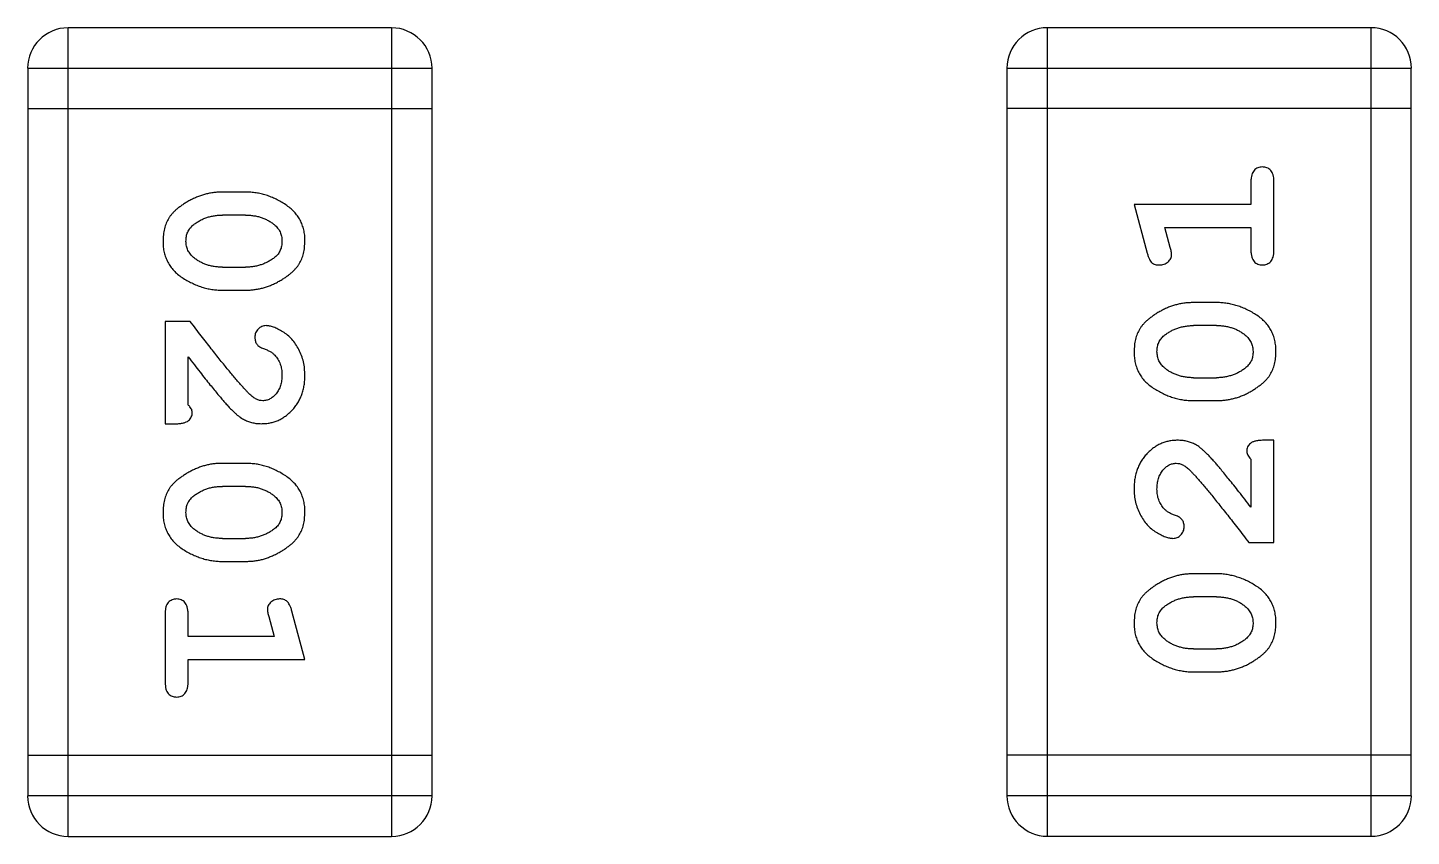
# Model space of a CAD drawing. Header units: millimetres. Extents: x 563 to 681, y 173 to 284.
# Drawn here: x 648.565 to 649.608, y 178.621 to 179.23 of the extents above; entities that cross this region are included whole.
import ezdxf

# ---------------------------------------------------------------- set-up
doc = ezdxf.new("R2010")
doc.units = ezdxf.units.MM
doc.header["$LTSCALE"] = 30.734
doc.layers.get('0').update_dxf_attribs({"linetype": 'CONTINUOUS'})

msp = doc.modelspace()

# ---------------------------------------------------------------- linework, layer by layer
at = {"linetype": 'Continuous'}
for p, q in [((649.5773, 179.2302), (649.3334, 179.2302)), ((649.3334, 178.6206), (649.3334, 179.2302)), ((649.5773, 179.2302), (649.5773, 178.6206)), ((648.8389, 179.2301), (648.595, 179.2301)), ((648.595, 178.6205), (648.595, 179.2301)), ((648.8389, 179.2301), (648.8389, 178.6205)), ((648.5646, 179.1996), (648.8694, 179.1996)), ((648.5646, 179.1996), (648.5646, 178.651)), ((648.8694, 178.651), (648.8694, 179.1996)), ((649.3029, 179.1997), (649.6077, 179.1997)), ((649.3029, 179.1997), (649.3029, 178.6511)), ((649.6077, 178.6511), (649.6077, 179.1997)), ((648.5646, 179.1692), (648.8694, 179.1692)), ((649.6077, 179.1693), (649.3029, 179.1693)), ((648.729, 179.1062), (648.7112, 179.1062)), ((649.4868, 179.1142), (649.4868, 179.0969)), ((649.5041, 179.0623), (649.5041, 179.1142)), ((649.4868, 179.0969), (649.3987, 179.0969)), ((649.3987, 179.0969), (649.4086, 179.0603)), ((648.7287, 179.0889), (648.7115, 179.0889)), ((649.4218, 179.0796), (649.4868, 179.0796)), ((649.426, 179.0646), (649.4218, 179.0796)), ((649.4868, 179.0796), (649.4868, 179.0623)), ((648.7115, 179.0496), (648.7287, 179.0496)), ((648.7112, 179.0323), (648.729, 179.0323)), ((649.4611, 179.023), (649.4433, 179.023)), ((648.6871, 179.0087), (648.6682, 179.0087)), ((648.6682, 179.0087), (648.6682, 178.9316)), ((649.4608, 179.0057), (649.4436, 179.0057)), ((648.6855, 178.9458), (648.6855, 178.982)), ((649.4436, 178.9663), (649.4608, 178.9663)), ((649.4433, 178.949), (649.4611, 178.949)), ((648.6682, 178.9316), (648.6761, 178.9316)), ((649.5041, 178.9191), (649.4963, 178.9191)), ((649.5041, 178.842), (649.5041, 178.9191)), ((648.729, 178.9017), (648.7112, 178.9017)), ((649.4868, 178.905), (649.4868, 178.8688)), ((648.7287, 178.8844), (648.7115, 178.8844)), ((648.7115, 178.8451), (648.7287, 178.8451)), ((649.4852, 178.842), (649.5041, 178.842)), ((648.7112, 178.8278), (648.729, 178.8278)), ((649.4611, 178.8184), (649.4433, 178.8184)), ((649.4608, 178.8011), (649.4436, 178.8011)), ((648.6682, 178.7885), (648.6682, 178.7365)), ((648.6855, 178.7712), (648.6855, 178.7885)), ((648.7463, 178.7862), (648.7505, 178.7712)), ((648.7736, 178.7539), (648.7637, 178.7904)), ((648.7505, 178.7712), (648.6855, 178.7712)), ((649.4436, 178.7618), (649.4608, 178.7618)), ((648.6855, 178.7539), (648.7736, 178.7539)), ((648.6855, 178.7365), (648.6855, 178.7539)), ((649.4433, 178.7445), (649.4611, 178.7445)), ((648.8694, 178.6815), (648.5646, 178.6815)), ((649.6077, 178.6816), (649.3029, 178.6816)), ((648.8694, 178.651), (648.5646, 178.651)), ((649.6077, 178.6511), (649.3029, 178.6511)), ((648.595, 178.6205), (648.8389, 178.6205)), ((649.3334, 178.6206), (649.5773, 178.6206))]:
    msp.add_line(p, q, dxfattribs=at)
for centre, start, end in [((649.3334, 179.1997), 90, 180), ((649.5773, 179.1997), 0, 90), ((648.595, 179.1996), 90, 180), ((648.8389, 179.1996), 0, 90), ((648.595, 178.651), 180, 270), ((648.8389, 178.651), 270, 0), ((649.3334, 178.6511), 180, 270), ((649.5773, 178.6511), 270, 0)]:
    msp.add_arc(centre, 0.0305, start, end, dxfattribs=at)
for points, knots in [([(649.4955, 179.1252), (649.4949, 179.1252), (649.4937, 179.1251), (649.492, 179.1246), (649.4905, 179.1238), (649.4892, 179.1226), (649.4881, 179.1211), (649.4873, 179.1191), (649.4869, 179.1168), (649.4868, 179.1151), (649.4868, 179.1142)], [0, 0, 0, 0, 0.11517, 0.223509, 0.328254, 0.438012, 0.553651, 0.682263, 0.830856, 1, 1, 1, 1]), ([(649.5041, 179.1142), (649.5041, 179.1151), (649.5041, 179.1168), (649.5036, 179.1191), (649.5029, 179.1211), (649.5018, 179.1226), (649.5005, 179.1238), (649.4989, 179.1246), (649.4973, 179.1251), (649.4961, 179.1252), (649.4955, 179.1252)], [0, 0, 0, 0, 0.169012, 0.317488, 0.445429, 0.560977, 0.67065, 0.776666, 0.88492, 1, 1, 1, 1]), ([(648.7112, 179.1062), (648.7102, 179.1062), (648.708, 179.1062), (648.7049, 179.1059), (648.7017, 179.1054), (648.6986, 179.1047), (648.6956, 179.1038), (648.6926, 179.1027), (648.6896, 179.1014), (648.6868, 179.1), (648.684, 179.0984), (648.6815, 179.0968), (648.6792, 179.0951), (648.6771, 179.0935), (648.6752, 179.0918), (648.6735, 179.0901), (648.6721, 179.0883), (648.6705, 179.086), (648.6689, 179.0828), (648.6676, 179.0786), (648.6668, 179.074), (648.6667, 179.0708), (648.6666, 179.0692)], [0, 0, 0, 0, 0.049886, 0.09882, 0.148132, 0.19689, 0.246038, 0.295176, 0.345305, 0.395692, 0.445312, 0.491875, 0.535813, 0.577009, 0.616081, 0.652689, 0.687585, 0.720206, 0.785062, 0.85223, 0.923759, 1, 1, 1, 1]), ([(648.7736, 179.0694), (648.7736, 179.0709), (648.7735, 179.0737), (648.7728, 179.0778), (648.7716, 179.0816), (648.7701, 179.0852), (648.768, 179.0885), (648.7655, 179.0915), (648.7625, 179.0943), (648.7591, 179.0968), (648.7555, 179.099), (648.7519, 179.1009), (648.7482, 179.1026), (648.7444, 179.1039), (648.7406, 179.105), (648.7368, 179.1057), (648.7329, 179.1062), (648.7303, 179.1062), (648.729, 179.1062)], [0, 0, 0, 0, 0.06692, 0.130834, 0.19258, 0.252759, 0.312631, 0.373411, 0.436359, 0.501894, 0.568244, 0.632472, 0.69556, 0.757163, 0.818592, 0.878885, 0.939235, 1, 1, 1, 1]), ([(648.6892, 179.0813), (648.69, 179.0819), (648.6916, 179.0831), (648.6941, 179.0847), (648.6968, 179.086), (648.6995, 179.0871), (648.7024, 179.0879), (648.7053, 179.0885), (648.7084, 179.0889), (648.7105, 179.0889), (648.7115, 179.0889)], [0, 0, 0, 0, 0.124927, 0.248361, 0.370889, 0.492583, 0.61616, 0.741472, 0.869044, 1, 1, 1, 1]), ([(648.7287, 179.0889), (648.7298, 179.0889), (648.7318, 179.0889), (648.7349, 179.0885), (648.7378, 179.088), (648.7406, 179.0872), (648.7433, 179.0862), (648.7458, 179.0849), (648.7483, 179.0834), (648.7497, 179.0823), (648.7505, 179.0817)], [0, 0, 0, 0, 0.135446, 0.266257, 0.393419, 0.517936, 0.639137, 0.758785, 0.879345, 1, 1, 1, 1]), ([(648.6839, 179.0691), (648.6839, 179.0698), (648.684, 179.071), (648.6842, 179.0728), (648.6846, 179.0745), (648.6852, 179.0761), (648.686, 179.0776), (648.6869, 179.079), (648.688, 179.0802), (648.6888, 179.0809), (648.6892, 179.0813)], [0, 0, 0, 0, 0.139844, 0.271849, 0.399162, 0.521619, 0.6402, 0.758957, 0.87828, 1, 1, 1, 1]), ([(648.7505, 179.0817), (648.7509, 179.0813), (648.7519, 179.0805), (648.753, 179.0791), (648.7541, 179.0777), (648.7549, 179.0762), (648.7555, 179.0746), (648.756, 179.0729), (648.7562, 179.0711), (648.7563, 179.0699), (648.7563, 179.0693)], [0, 0, 0, 0, 0.13042, 0.256046, 0.378133, 0.498725, 0.620452, 0.742761, 0.869406, 1, 1, 1, 1]), ([(648.6666, 179.0692), (648.6667, 179.0678), (648.6667, 179.0649), (648.6674, 179.0608), (648.6686, 179.057), (648.6702, 179.0534), (648.6722, 179.0501), (648.6747, 179.0471), (648.6776, 179.0443), (648.681, 179.0418), (648.6846, 179.0396), (648.6883, 179.0377), (648.692, 179.036), (648.6958, 179.0346), (648.6996, 179.0336), (648.7034, 179.0328), (648.7073, 179.0324), (648.7099, 179.0323), (648.7112, 179.0323)], [0, 0, 0, 0, 0.067217, 0.131051, 0.19272, 0.252824, 0.312745, 0.373449, 0.436041, 0.501494, 0.567761, 0.632087, 0.695096, 0.757109, 0.817993, 0.878657, 0.939311, 1, 1, 1, 1]), ([(648.6897, 179.0569), (648.6893, 179.0573), (648.6884, 179.058), (648.6872, 179.0594), (648.6862, 179.0608), (648.6853, 179.0623), (648.6847, 179.0639), (648.6843, 179.0656), (648.684, 179.0673), (648.6839, 179.0685), (648.6839, 179.0691)], [0, 0, 0, 0, 0.129853, 0.25607, 0.380154, 0.49978, 0.62208, 0.743277, 0.868791, 1, 1, 1, 1]), ([(648.729, 179.0323), (648.7301, 179.0323), (648.7322, 179.0324), (648.7354, 179.0327), (648.7385, 179.0332), (648.7416, 179.0339), (648.7447, 179.0348), (648.7477, 179.0359), (648.7507, 179.0372), (648.7535, 179.0387), (648.7563, 179.0403), (648.7588, 179.0419), (648.7611, 179.0436), (648.7633, 179.0452), (648.7651, 179.047), (648.7667, 179.0487), (648.7682, 179.0504), (648.7697, 179.0528), (648.7713, 179.0559), (648.7727, 179.0601), (648.7734, 179.0647), (648.7735, 179.0678), (648.7736, 179.0694)], [0, 0, 0, 0, 0.049855, 0.099516, 0.148482, 0.19758, 0.246804, 0.296268, 0.346517, 0.397047, 0.446826, 0.49336, 0.537801, 0.579207, 0.617974, 0.654833, 0.689171, 0.722088, 0.786392, 0.853518, 0.924186, 1, 1, 1, 1]), ([(648.7563, 179.0693), (648.7563, 179.0687), (648.7563, 179.0675), (648.756, 179.0656), (648.7556, 179.0639), (648.755, 179.0624), (648.7543, 179.0609), (648.7533, 179.0595), (648.7523, 179.0583), (648.7514, 179.0575), (648.751, 179.0572)], [0, 0, 0, 0, 0.138115, 0.270177, 0.397547, 0.520057, 0.63869, 0.757499, 0.878226, 1, 1, 1, 1]), ([(649.427, 179.0592), (649.427, 179.0595), (649.427, 179.0603), (649.4268, 179.0615), (649.4264, 179.063), (649.4262, 179.064), (649.426, 179.0646)], [0, 0, 0, 0, 0.183151, 0.413144, 0.682305, 1, 1, 1, 1]), ([(648.7115, 179.0496), (648.7104, 179.0496), (648.7084, 179.0497), (648.7053, 179.05), (648.7024, 179.0506), (648.6996, 179.0514), (648.6969, 179.0524), (648.6944, 179.0537), (648.692, 179.0551), (648.6905, 179.0563), (648.6897, 179.0569)], [0, 0, 0, 0, 0.135449, 0.266263, 0.393429, 0.516942, 0.639128, 0.758779, 0.879341, 1, 1, 1, 1]), ([(648.751, 179.0572), (648.7502, 179.0566), (648.7486, 179.0554), (648.7461, 179.0538), (648.7434, 179.0525), (648.7407, 179.0515), (648.7378, 179.0506), (648.7349, 179.05), (648.7318, 179.0497), (648.7298, 179.0496), (648.7287, 179.0496)], [0, 0, 0, 0, 0.125331, 0.248948, 0.371201, 0.494032, 0.616811, 0.742104, 0.868849, 1, 1, 1, 1]), ([(649.4086, 179.0603), (649.4089, 179.0595), (649.4093, 179.0579), (649.4102, 179.0558), (649.4111, 179.0542), (649.4121, 179.053), (649.4133, 179.0522), (649.4146, 179.0517), (649.4161, 179.0513), (649.4172, 179.0513), (649.4178, 179.0513)], [0, 0, 0, 0, 0.187321, 0.344927, 0.475328, 0.579604, 0.674244, 0.773631, 0.882025, 1, 1, 1, 1]), ([(649.4178, 179.0513), (649.4184, 179.0513), (649.4196, 179.0513), (649.4214, 179.0518), (649.423, 179.0525), (649.4244, 179.0536), (649.4255, 179.0548), (649.4264, 179.0561), (649.4269, 179.0576), (649.427, 179.0586), (649.427, 179.0592)], [0, 0, 0, 0, 0.138815, 0.27042, 0.39836, 0.52875, 0.654955, 0.771147, 0.884581, 1, 1, 1, 1]), ([(649.4868, 179.0623), (649.4868, 179.0614), (649.4869, 179.0597), (649.4873, 179.0574), (649.4881, 179.0554), (649.4892, 179.0539), (649.4905, 179.0527), (649.492, 179.0519), (649.4937, 179.0514), (649.4949, 179.0513), (649.4955, 179.0513)], [0, 0, 0, 0, 0.169102, 0.317658, 0.446239, 0.563118, 0.671828, 0.776546, 0.884858, 1, 1, 1, 1]), ([(649.4955, 179.0513), (649.4961, 179.0513), (649.4973, 179.0514), (649.4989, 179.0519), (649.5004, 179.0527), (649.5018, 179.0539), (649.5029, 179.0554), (649.5036, 179.0574), (649.5041, 179.0597), (649.5041, 179.0614), (649.5041, 179.0623)], [0, 0, 0, 0, 0.115051, 0.223278, 0.329269, 0.437893, 0.554681, 0.682591, 0.83103, 1, 1, 1, 1]), ([(649.4433, 179.023), (649.4423, 179.0229), (649.4401, 179.0229), (649.4369, 179.0226), (649.4338, 179.0221), (649.4307, 179.0214), (649.4276, 179.0205), (649.4246, 179.0194), (649.4217, 179.0181), (649.4188, 179.0166), (649.416, 179.015), (649.4135, 179.0133), (649.4112, 179.0117), (649.4091, 179.01), (649.4072, 179.0083), (649.4056, 179.0066), (649.4041, 179.0049), (649.4026, 179.0025), (649.401, 178.9993), (649.3997, 178.9952), (649.3989, 178.9906), (649.3988, 178.9874), (649.3987, 178.9858)], [0, 0, 0, 0, 0.049855, 0.099516, 0.148482, 0.19758, 0.246804, 0.296268, 0.346517, 0.397047, 0.446826, 0.49336, 0.537801, 0.579207, 0.617974, 0.654833, 0.689171, 0.722088, 0.786392, 0.853518, 0.924186, 1, 1, 1, 1]), ([(649.5057, 178.9861), (649.5057, 178.9875), (649.5056, 178.9903), (649.5049, 178.9944), (649.5037, 178.9983), (649.5022, 179.0018), (649.5001, 179.0052), (649.4976, 179.0082), (649.4947, 179.011), (649.4913, 179.0135), (649.4877, 179.0156), (649.484, 179.0176), (649.4803, 179.0193), (649.4765, 179.0206), (649.4727, 179.0216), (649.4689, 179.0224), (649.465, 179.0229), (649.4624, 179.0229), (649.4611, 179.023)], [0, 0, 0, 0, 0.067217, 0.131051, 0.19272, 0.252824, 0.312745, 0.373449, 0.436041, 0.501494, 0.567761, 0.632087, 0.695096, 0.757109, 0.817993, 0.878657, 0.939311, 1, 1, 1, 1]), ([(648.7321, 178.9537), (648.7316, 178.9541), (648.7306, 178.9551), (648.7291, 178.9567), (648.7273, 178.9586), (648.7254, 178.9608), (648.7233, 178.9632), (648.7209, 178.9659), (648.7184, 178.969), (648.7157, 178.9723), (648.7128, 178.9758), (648.7097, 178.9797), (648.7064, 178.9838), (648.7029, 178.9883), (648.6992, 178.993), (648.6954, 178.998), (648.6913, 179.0032), (648.6885, 179.0069), (648.6871, 179.0087)], [0, 0, 0, 0, 0.026647, 0.057942, 0.094152, 0.134806, 0.180631, 0.231142, 0.286385, 0.346321, 0.411439, 0.481035, 0.555329, 0.634592, 0.718826, 0.807759, 0.901393, 1, 1, 1, 1]), ([(648.7443, 179.0056), (648.7437, 179.0055), (648.7426, 179.0055), (648.7411, 179.0049), (648.7396, 179.0041), (648.7383, 179.003), (648.7372, 179.0016), (648.7364, 179.0001), (648.7359, 178.9985), (648.7359, 178.9973), (648.7358, 178.9967)], [0, 0, 0, 0, 0.120856, 0.239483, 0.360995, 0.490166, 0.620982, 0.746416, 0.870253, 1, 1, 1, 1]), ([(648.7736, 178.9683), (648.7735, 178.97), (648.7734, 178.9733), (648.7726, 178.9783), (648.7711, 178.983), (648.7691, 178.9875), (648.7667, 178.9917), (648.7638, 178.9953), (648.7606, 178.9985), (648.757, 179.001), (648.7535, 179.0029), (648.7501, 179.0044), (648.7471, 179.0053), (648.7452, 179.0055), (648.7443, 179.0056)], [0, 0, 0, 0, 0.098286, 0.193983, 0.289056, 0.384352, 0.477435, 0.566197, 0.652355, 0.737986, 0.818188, 0.887401, 0.94802, 1, 1, 1, 1]), ([(649.4213, 178.9981), (649.4221, 178.9987), (649.4237, 178.9999), (649.4262, 179.0014), (649.4289, 179.0027), (649.4316, 179.0038), (649.4345, 179.0046), (649.4374, 179.0052), (649.4405, 179.0056), (649.4426, 179.0056), (649.4436, 179.0057)], [0, 0, 0, 0, 0.125331, 0.248948, 0.371201, 0.494032, 0.616811, 0.742104, 0.868849, 1, 1, 1, 1]), ([(649.4608, 179.0057), (649.4619, 179.0056), (649.4639, 179.0056), (649.467, 179.0053), (649.4699, 179.0047), (649.4727, 179.0039), (649.4754, 179.0029), (649.4779, 179.0016), (649.4804, 179.0001), (649.4818, 178.999), (649.4826, 178.9984)], [0, 0, 0, 0, 0.135449, 0.266263, 0.393429, 0.516942, 0.639128, 0.758779, 0.879341, 1, 1, 1, 1]), ([(648.7358, 178.9967), (648.7359, 178.9962), (648.7359, 178.9953), (648.7362, 178.9939), (648.7366, 178.9927), (648.7373, 178.9915), (648.7382, 178.9905), (648.7394, 178.9896), (648.7408, 178.9889), (648.7418, 178.9885), (648.7424, 178.9883)], [0, 0, 0, 0, 0.127347, 0.246131, 0.359406, 0.470543, 0.586092, 0.711469, 0.847022, 1, 1, 1, 1]), ([(649.416, 178.9859), (649.416, 178.9866), (649.4161, 178.9878), (649.4163, 178.9896), (649.4167, 178.9913), (649.4173, 178.9929), (649.4181, 178.9944), (649.419, 178.9957), (649.4201, 178.997), (649.4209, 178.9977), (649.4213, 178.9981)], [0, 0, 0, 0, 0.138115, 0.270177, 0.397547, 0.520057, 0.63869, 0.757499, 0.878226, 1, 1, 1, 1]), ([(649.4826, 178.9984), (649.483, 178.998), (649.484, 178.9972), (649.4851, 178.9959), (649.4861, 178.9945), (649.487, 178.9929), (649.4876, 178.9914), (649.4881, 178.9897), (649.4883, 178.9879), (649.4884, 178.9867), (649.4884, 178.9861)], [0, 0, 0, 0, 0.129853, 0.25607, 0.380154, 0.49978, 0.62208, 0.743277, 0.868791, 1, 1, 1, 1]), ([(648.6855, 178.982), (648.6871, 178.98), (648.6901, 178.9761), (648.6944, 178.9707), (648.6983, 178.9657), (648.7019, 178.9612), (648.705, 178.9573), (648.7079, 178.9539), (648.7103, 178.951), (648.7118, 178.9492), (648.7125, 178.9484)], [0, 0, 0, 0, 0.176662, 0.337826, 0.484741, 0.617764, 0.73494, 0.837793, 0.926412, 1, 1, 1, 1]), ([(648.7424, 178.9883), (648.7433, 178.9879), (648.745, 178.9873), (648.7473, 178.9861), (648.7493, 178.9849), (648.7504, 178.9838), (648.7509, 178.9833)], [0, 0, 0, 0, 0.285518, 0.544185, 0.781367, 1, 1, 1, 1]), ([(648.7509, 178.9833), (648.7513, 178.9828), (648.7522, 178.9818), (648.7533, 178.9802), (648.7542, 178.9784), (648.755, 178.9766), (648.7556, 178.9747), (648.756, 178.9727), (648.7563, 178.9706), (648.7563, 178.9691), (648.7563, 178.9684)], [0, 0, 0, 0, 0.121873, 0.243139, 0.363336, 0.485133, 0.607572, 0.734701, 0.864814, 1, 1, 1, 1]), ([(649.3987, 178.9858), (649.3988, 178.9844), (649.3988, 178.9816), (649.3995, 178.9775), (649.4007, 178.9736), (649.4022, 178.9701), (649.4043, 178.9668), (649.4068, 178.9637), (649.4098, 178.9609), (649.4132, 178.9585), (649.4168, 178.9563), (649.4205, 178.9543), (649.4242, 178.9527), (649.4279, 178.9514), (649.4317, 178.9503), (649.4356, 178.9496), (649.4394, 178.9491), (649.442, 178.949), (649.4433, 178.949)], [0, 0, 0, 0, 0.06692, 0.130834, 0.19258, 0.252759, 0.312631, 0.373411, 0.436359, 0.501894, 0.568244, 0.632472, 0.69556, 0.757163, 0.818592, 0.878885, 0.939235, 1, 1, 1, 1]), ([(649.4218, 178.9736), (649.4214, 178.974), (649.4205, 178.9748), (649.4193, 178.9761), (649.4183, 178.9775), (649.4174, 178.979), (649.4168, 178.9806), (649.4164, 178.9823), (649.4161, 178.9841), (649.416, 178.9853), (649.416, 178.9859)], [0, 0, 0, 0, 0.13042, 0.256046, 0.378133, 0.498725, 0.620452, 0.742761, 0.869406, 1, 1, 1, 1]), ([(649.4611, 178.949), (649.4622, 178.949), (649.4643, 178.9491), (649.4675, 178.9494), (649.4706, 178.9499), (649.4737, 178.9506), (649.4767, 178.9514), (649.4797, 178.9526), (649.4827, 178.9538), (649.4856, 178.9553), (649.4883, 178.9569), (649.4908, 178.9585), (649.4931, 178.9602), (649.4953, 178.9618), (649.4971, 178.9635), (649.4988, 178.9652), (649.5002, 178.9669), (649.5018, 178.9693), (649.5034, 178.9725), (649.5047, 178.9767), (649.5056, 178.9812), (649.5056, 178.9844), (649.5057, 178.9861)], [0, 0, 0, 0, 0.049886, 0.09882, 0.148132, 0.19689, 0.246038, 0.295176, 0.345305, 0.395692, 0.445312, 0.491875, 0.535813, 0.577009, 0.616081, 0.652689, 0.687585, 0.720206, 0.785062, 0.85223, 0.923759, 1, 1, 1, 1]), ([(649.4884, 178.9861), (649.4884, 178.9855), (649.4884, 178.9842), (649.4881, 178.9824), (649.4877, 178.9807), (649.4871, 178.9791), (649.4863, 178.9777), (649.4854, 178.9763), (649.4843, 178.9751), (649.4835, 178.9743), (649.4831, 178.974)], [0, 0, 0, 0, 0.139844, 0.271849, 0.399162, 0.521619, 0.6402, 0.758957, 0.87828, 1, 1, 1, 1]), ([(649.4436, 178.9663), (649.4425, 178.9663), (649.4405, 178.9664), (649.4374, 178.9667), (649.4345, 178.9673), (649.4317, 178.9681), (649.429, 178.9691), (649.4265, 178.9704), (649.424, 178.9718), (649.4226, 178.973), (649.4218, 178.9736)], [0, 0, 0, 0, 0.135446, 0.266257, 0.393419, 0.517936, 0.639137, 0.758785, 0.879345, 1, 1, 1, 1]), ([(649.4831, 178.974), (649.4823, 178.9734), (649.4807, 178.9721), (649.4782, 178.9706), (649.4756, 178.9692), (649.4728, 178.9682), (649.4699, 178.9674), (649.467, 178.9667), (649.4639, 178.9664), (649.4619, 178.9663), (649.4608, 178.9663)], [0, 0, 0, 0, 0.124927, 0.248361, 0.370889, 0.492583, 0.61616, 0.741472, 0.869044, 1, 1, 1, 1]), ([(648.7408, 178.9316), (648.7419, 178.9317), (648.7441, 178.9317), (648.7474, 178.9322), (648.7505, 178.933), (648.7535, 178.9341), (648.7563, 178.9356), (648.759, 178.9374), (648.7616, 178.9395), (648.7641, 178.9419), (648.7663, 178.9445), (648.7683, 178.9474), (648.7699, 178.9504), (648.7713, 178.9536), (648.7723, 178.9571), (648.7731, 178.9606), (648.7735, 178.9644), (648.7736, 178.967), (648.7736, 178.9683)], [0, 0, 0, 0, 0.060981, 0.120256, 0.178148, 0.236115, 0.293993, 0.352864, 0.413358, 0.476056, 0.539296, 0.602396, 0.665116, 0.728325, 0.792919, 0.859317, 0.928302, 1, 1, 1, 1]), ([(648.7563, 178.9684), (648.7562, 178.967), (648.7562, 178.9643), (648.7553, 178.9605), (648.7539, 178.9571), (648.752, 178.9542), (648.7497, 178.9519), (648.7473, 178.9502), (648.7446, 178.9491), (648.7427, 178.949), (648.7418, 178.9489)], [0, 0, 0, 0, 0.156344, 0.299348, 0.4327, 0.561, 0.682299, 0.791883, 0.89611, 1, 1, 1, 1]), ([(648.7418, 178.9489), (648.741, 178.949), (648.7393, 178.9491), (648.7369, 178.9501), (648.7344, 178.9516), (648.7329, 178.953), (648.7321, 178.9537)], [0, 0, 0, 0, 0.212836, 0.442809, 0.70317, 1, 1, 1, 1]), ([(648.6761, 178.9316), (648.6771, 178.9316), (648.6791, 178.9317), (648.6818, 178.9321), (648.6841, 178.9328), (648.6858, 178.9339), (648.6871, 178.9352), (648.688, 178.9367), (648.6886, 178.9384), (648.6886, 178.9396), (648.6886, 178.9403)], [0, 0, 0, 0, 0.1844, 0.34094, 0.473574, 0.586824, 0.690029, 0.789175, 0.890445, 1, 1, 1, 1]), ([(648.6886, 178.9403), (648.6886, 178.9407), (648.6885, 178.9417), (648.6879, 178.943), (648.6869, 178.9445), (648.686, 178.9453), (648.6855, 178.9458)], [0, 0, 0, 0, 0.20611, 0.432681, 0.695597, 1, 1, 1, 1]), ([(648.7125, 178.9484), (648.7133, 178.9475), (648.7148, 178.9458), (648.717, 178.9434), (648.7191, 178.9413), (648.7211, 178.9395), (648.723, 178.9378), (648.7248, 178.9365), (648.7264, 178.9354), (648.7284, 178.9343), (648.731, 178.9332), (648.7342, 178.9323), (648.7375, 178.9317), (648.7397, 178.9317), (648.7408, 178.9316)], [0, 0, 0, 0, 0.103002, 0.197728, 0.285279, 0.365235, 0.437224, 0.502446, 0.560545, 0.611446, 0.707576, 0.80349, 0.900532, 1, 1, 1, 1]), ([(649.4315, 178.9191), (649.4304, 178.9191), (649.4282, 178.919), (649.4249, 178.9186), (649.4218, 178.9177), (649.4188, 178.9166), (649.416, 178.9151), (649.4133, 178.9134), (649.4107, 178.9112), (649.4083, 178.9089), (649.406, 178.9062), (649.404, 178.9034), (649.4024, 178.9003), (649.401, 178.8971), (649.4, 178.8937), (649.3992, 178.8901), (649.3988, 178.8863), (649.3987, 178.8838), (649.3987, 178.8825)], [0, 0, 0, 0, 0.060981, 0.120256, 0.178148, 0.236115, 0.293993, 0.352864, 0.413358, 0.476056, 0.539296, 0.602396, 0.665116, 0.728325, 0.792919, 0.859317, 0.928302, 1, 1, 1, 1]), ([(649.4598, 178.9024), (649.459, 178.9032), (649.4575, 178.9049), (649.4553, 178.9073), (649.4532, 178.9094), (649.4512, 178.9113), (649.4493, 178.9129), (649.4476, 178.9143), (649.4459, 178.9154), (649.4439, 178.9165), (649.4413, 178.9176), (649.4381, 178.9185), (649.4349, 178.919), (649.4326, 178.9191), (649.4315, 178.9191)], [0, 0, 0, 0, 0.103002, 0.197728, 0.285279, 0.365235, 0.437224, 0.502446, 0.560545, 0.611446, 0.707576, 0.80349, 0.900532, 1, 1, 1, 1]), ([(649.4963, 178.9191), (649.4952, 178.9191), (649.4932, 178.9191), (649.4905, 178.9186), (649.4883, 178.918), (649.4865, 178.9169), (649.4852, 178.9156), (649.4843, 178.9141), (649.4837, 178.9123), (649.4837, 178.9111), (649.4837, 178.9105)], [0, 0, 0, 0, 0.1844, 0.34094, 0.473574, 0.586824, 0.690029, 0.789175, 0.890445, 1, 1, 1, 1]), ([(649.4837, 178.9105), (649.4837, 178.91), (649.4838, 178.9091), (649.4845, 178.9077), (649.4855, 178.9063), (649.4863, 178.9054), (649.4868, 178.905)], [0, 0, 0, 0, 0.20611, 0.432681, 0.695597, 1, 1, 1, 1]), ([(648.7112, 178.9017), (648.7102, 178.9017), (648.708, 178.9017), (648.7049, 178.9014), (648.7017, 178.9009), (648.6986, 178.9002), (648.6956, 178.8993), (648.6926, 178.8982), (648.6896, 178.8969), (648.6868, 178.8954), (648.684, 178.8939), (648.6815, 178.8922), (648.6792, 178.8906), (648.6771, 178.889), (648.6752, 178.8873), (648.6735, 178.8856), (648.6721, 178.8838), (648.6705, 178.8815), (648.6689, 178.8783), (648.6676, 178.8741), (648.6668, 178.8695), (648.6667, 178.8663), (648.6666, 178.8647)], [0, 0, 0, 0, 0.049886, 0.09882, 0.148132, 0.19689, 0.246038, 0.295176, 0.345305, 0.395692, 0.445312, 0.491875, 0.535813, 0.577009, 0.616081, 0.652689, 0.687585, 0.720206, 0.785062, 0.85223, 0.923759, 1, 1, 1, 1]), ([(648.7736, 178.8649), (648.7736, 178.8664), (648.7735, 178.8692), (648.7728, 178.8733), (648.7716, 178.8771), (648.7701, 178.8807), (648.768, 178.884), (648.7655, 178.887), (648.7625, 178.8898), (648.7591, 178.8923), (648.7555, 178.8945), (648.7519, 178.8964), (648.7482, 178.8981), (648.7444, 178.8994), (648.7406, 178.9005), (648.7368, 178.9012), (648.7329, 178.9016), (648.7303, 178.9017), (648.729, 178.9017)], [0, 0, 0, 0, 0.06692, 0.130834, 0.19258, 0.252759, 0.312631, 0.373411, 0.436359, 0.501894, 0.568244, 0.632472, 0.69556, 0.757163, 0.818592, 0.878885, 0.939235, 1, 1, 1, 1]), ([(649.416, 178.8823), (649.4161, 178.8837), (649.4161, 178.8864), (649.417, 178.8902), (649.4184, 178.8936), (649.4203, 178.8965), (649.4226, 178.8988), (649.425, 178.9006), (649.4277, 178.9016), (649.4296, 178.9018), (649.4305, 178.9018)], [0, 0, 0, 0, 0.156344, 0.299348, 0.4327, 0.561, 0.682299, 0.791883, 0.89611, 1, 1, 1, 1]), ([(649.4305, 178.9018), (649.4313, 178.9018), (649.433, 178.9016), (649.4354, 178.9007), (649.4379, 178.8991), (649.4394, 178.8978), (649.4403, 178.8971)], [0, 0, 0, 0, 0.212836, 0.442809, 0.70317, 1, 1, 1, 1]), ([(649.4403, 178.8971), (649.4407, 178.8966), (649.4417, 178.8957), (649.4432, 178.894), (649.445, 178.8922), (649.4469, 178.89), (649.449, 178.8875), (649.4514, 178.8848), (649.4539, 178.8818), (649.4566, 178.8785), (649.4595, 178.8749), (649.4626, 178.871), (649.4659, 178.8669), (649.4694, 178.8625), (649.4731, 178.8578), (649.477, 178.8528), (649.481, 178.8475), (649.4838, 178.8439), (649.4852, 178.842)], [0, 0, 0, 0, 0.026647, 0.057942, 0.094152, 0.134806, 0.180631, 0.231142, 0.286385, 0.346321, 0.411439, 0.481035, 0.555329, 0.634592, 0.718826, 0.807759, 0.901393, 1, 1, 1, 1]), ([(649.4868, 178.8688), (649.4852, 178.8708), (649.4823, 178.8746), (649.4779, 178.8801), (649.474, 178.8851), (649.4704, 178.8895), (649.4673, 178.8935), (649.4644, 178.8969), (649.462, 178.8998), (649.4605, 178.9016), (649.4598, 178.9024)], [0, 0, 0, 0, 0.176662, 0.337826, 0.484741, 0.617764, 0.73494, 0.837793, 0.926412, 1, 1, 1, 1]), ([(648.6839, 178.8646), (648.6839, 178.8653), (648.684, 178.8665), (648.6842, 178.8683), (648.6846, 178.87), (648.6852, 178.8716), (648.686, 178.8731), (648.6869, 178.8744), (648.688, 178.8757), (648.6888, 178.8764), (648.6892, 178.8768)], [0, 0, 0, 0, 0.139844, 0.271849, 0.399162, 0.521619, 0.6402, 0.758957, 0.87828, 1, 1, 1, 1]), ([(648.6892, 178.8768), (648.69, 178.8774), (648.6916, 178.8786), (648.6941, 178.8801), (648.6968, 178.8815), (648.6995, 178.8826), (648.7024, 178.8834), (648.7053, 178.884), (648.7084, 178.8843), (648.7105, 178.8844), (648.7115, 178.8844)], [0, 0, 0, 0, 0.124927, 0.248361, 0.370889, 0.492583, 0.61616, 0.741472, 0.869044, 1, 1, 1, 1]), ([(648.7287, 178.8844), (648.7298, 178.8844), (648.7318, 178.8843), (648.7349, 178.884), (648.7378, 178.8835), (648.7406, 178.8826), (648.7433, 178.8817), (648.7458, 178.8804), (648.7483, 178.8789), (648.7497, 178.8778), (648.7505, 178.8772)], [0, 0, 0, 0, 0.135446, 0.266257, 0.393419, 0.517936, 0.639137, 0.758785, 0.879345, 1, 1, 1, 1]), ([(648.7505, 178.8772), (648.7509, 178.8768), (648.7519, 178.876), (648.753, 178.8746), (648.7541, 178.8732), (648.7549, 178.8717), (648.7555, 178.8701), (648.756, 178.8684), (648.7562, 178.8666), (648.7563, 178.8654), (648.7563, 178.8648)], [0, 0, 0, 0, 0.13042, 0.256046, 0.378133, 0.498725, 0.620452, 0.742761, 0.869406, 1, 1, 1, 1]), ([(649.3987, 178.8825), (649.3988, 178.8808), (649.3989, 178.8774), (649.3997, 178.8725), (649.4012, 178.8677), (649.4032, 178.8632), (649.4056, 178.8591), (649.4085, 178.8554), (649.4117, 178.8523), (649.4153, 178.8498), (649.4188, 178.8478), (649.4222, 178.8463), (649.4252, 178.8454), (649.4271, 178.8453), (649.428, 178.8452)], [0, 0, 0, 0, 0.098286, 0.193983, 0.289056, 0.384352, 0.477435, 0.566197, 0.652355, 0.737986, 0.818188, 0.887401, 0.94802, 1, 1, 1, 1]), ([(649.4214, 178.8675), (649.421, 178.868), (649.4201, 178.869), (649.419, 178.8706), (649.4181, 178.8723), (649.4173, 178.8741), (649.4167, 178.8761), (649.4163, 178.8781), (649.416, 178.8802), (649.416, 178.8816), (649.416, 178.8823)], [0, 0, 0, 0, 0.121873, 0.243139, 0.363336, 0.485133, 0.607572, 0.734701, 0.864814, 1, 1, 1, 1]), ([(649.4299, 178.8625), (649.429, 178.8628), (649.4273, 178.8634), (649.425, 178.8646), (649.423, 178.8659), (649.4219, 178.8669), (649.4214, 178.8675)], [0, 0, 0, 0, 0.285518, 0.544185, 0.781367, 1, 1, 1, 1]), ([(648.6666, 178.8647), (648.6667, 178.8632), (648.6667, 178.8604), (648.6674, 178.8563), (648.6686, 178.8525), (648.6702, 178.8489), (648.6722, 178.8456), (648.6747, 178.8426), (648.6776, 178.8397), (648.681, 178.8373), (648.6846, 178.8351), (648.6883, 178.8331), (648.692, 178.8315), (648.6958, 178.8301), (648.6996, 178.8291), (648.7034, 178.8283), (648.7073, 178.8279), (648.7099, 178.8278), (648.7112, 178.8278)], [0, 0, 0, 0, 0.067217, 0.131051, 0.19272, 0.252824, 0.312745, 0.373449, 0.436041, 0.501494, 0.567761, 0.632087, 0.695096, 0.757109, 0.817993, 0.878657, 0.939311, 1, 1, 1, 1]), ([(648.6897, 178.8523), (648.6893, 178.8527), (648.6884, 178.8535), (648.6872, 178.8549), (648.6862, 178.8563), (648.6853, 178.8578), (648.6847, 178.8594), (648.6843, 178.8611), (648.684, 178.8628), (648.6839, 178.864), (648.6839, 178.8646)], [0, 0, 0, 0, 0.129853, 0.25607, 0.380154, 0.49978, 0.62208, 0.743277, 0.868791, 1, 1, 1, 1]), ([(648.729, 178.8278), (648.7301, 178.8278), (648.7322, 178.8279), (648.7354, 178.8281), (648.7385, 178.8287), (648.7416, 178.8293), (648.7447, 178.8303), (648.7477, 178.8314), (648.7507, 178.8327), (648.7535, 178.8342), (648.7563, 178.8358), (648.7588, 178.8374), (648.7611, 178.8391), (648.7633, 178.8407), (648.7651, 178.8424), (648.7667, 178.8442), (648.7682, 178.8459), (648.7697, 178.8483), (648.7713, 178.8514), (648.7727, 178.8556), (648.7734, 178.8601), (648.7735, 178.8633), (648.7736, 178.8649)], [0, 0, 0, 0, 0.049855, 0.099516, 0.148482, 0.19758, 0.246804, 0.296268, 0.346517, 0.397047, 0.446826, 0.49336, 0.537801, 0.579207, 0.617974, 0.654833, 0.689171, 0.722088, 0.786392, 0.853518, 0.924186, 1, 1, 1, 1]), ([(648.7563, 178.8648), (648.7563, 178.8642), (648.7563, 178.8629), (648.756, 178.8611), (648.7556, 178.8594), (648.755, 178.8579), (648.7543, 178.8564), (648.7533, 178.855), (648.7523, 178.8538), (648.7514, 178.853), (648.751, 178.8527)], [0, 0, 0, 0, 0.138115, 0.270177, 0.397547, 0.520057, 0.63869, 0.757499, 0.878226, 1, 1, 1, 1]), ([(649.4365, 178.854), (649.4365, 178.8545), (649.4364, 178.8555), (649.4361, 178.8568), (649.4357, 178.8581), (649.435, 178.8592), (649.4341, 178.8602), (649.4329, 178.8611), (649.4315, 178.8619), (649.4305, 178.8623), (649.4299, 178.8625)], [0, 0, 0, 0, 0.127347, 0.246131, 0.359406, 0.470543, 0.586092, 0.711469, 0.847022, 1, 1, 1, 1]), ([(648.7115, 178.8451), (648.7104, 178.8451), (648.7084, 178.8452), (648.7053, 178.8455), (648.7024, 178.846), (648.6996, 178.8469), (648.6969, 178.8479), (648.6944, 178.8492), (648.692, 178.8506), (648.6905, 178.8518), (648.6897, 178.8523)], [0, 0, 0, 0, 0.135449, 0.266263, 0.393429, 0.516942, 0.639128, 0.758779, 0.879341, 1, 1, 1, 1]), ([(648.751, 178.8527), (648.7502, 178.8521), (648.7486, 178.8509), (648.7461, 178.8493), (648.7434, 178.848), (648.7407, 178.847), (648.7378, 178.8461), (648.7349, 178.8455), (648.7318, 178.8452), (648.7298, 178.8451), (648.7287, 178.8451)], [0, 0, 0, 0, 0.125331, 0.248948, 0.371201, 0.494032, 0.616811, 0.742104, 0.868849, 1, 1, 1, 1]), ([(649.428, 178.8452), (649.4286, 178.8452), (649.4297, 178.8453), (649.4312, 178.8458), (649.4327, 178.8466), (649.434, 178.8478), (649.4351, 178.8491), (649.4359, 178.8506), (649.4364, 178.8523), (649.4365, 178.8534), (649.4365, 178.854)], [0, 0, 0, 0, 0.120856, 0.239483, 0.360995, 0.490166, 0.620982, 0.746416, 0.870253, 1, 1, 1, 1]), ([(649.4433, 178.8184), (649.4423, 178.8184), (649.4401, 178.8184), (649.4369, 178.8181), (649.4338, 178.8176), (649.4307, 178.8169), (649.4276, 178.816), (649.4246, 178.8149), (649.4217, 178.8136), (649.4188, 178.8121), (649.416, 178.8105), (649.4135, 178.8088), (649.4112, 178.8072), (649.4091, 178.8055), (649.4072, 178.8038), (649.4056, 178.8021), (649.4041, 178.8004), (649.4026, 178.798), (649.401, 178.7948), (649.3997, 178.7906), (649.3989, 178.7861), (649.3988, 178.7829), (649.3987, 178.7813)], [0, 0, 0, 0, 0.049855, 0.099516, 0.148482, 0.19758, 0.246804, 0.296268, 0.346517, 0.397047, 0.446826, 0.49336, 0.537801, 0.579207, 0.617974, 0.654833, 0.689171, 0.722088, 0.786392, 0.853518, 0.924186, 1, 1, 1, 1]), ([(649.5057, 178.7815), (649.5057, 178.783), (649.5056, 178.7858), (649.5049, 178.7899), (649.5037, 178.7937), (649.5022, 178.7973), (649.5001, 178.8006), (649.4976, 178.8037), (649.4947, 178.8065), (649.4913, 178.8089), (649.4877, 178.8111), (649.484, 178.8131), (649.4803, 178.8147), (649.4765, 178.8161), (649.4727, 178.8171), (649.4689, 178.8179), (649.465, 178.8184), (649.4624, 178.8184), (649.4611, 178.8184)], [0, 0, 0, 0, 0.067217, 0.131051, 0.19272, 0.252824, 0.312745, 0.373449, 0.436041, 0.501494, 0.567761, 0.632087, 0.695096, 0.757109, 0.817993, 0.878657, 0.939311, 1, 1, 1, 1]), ([(648.6768, 178.7995), (648.6762, 178.7994), (648.6751, 178.7994), (648.6734, 178.7989), (648.6719, 178.798), (648.6705, 178.7969), (648.6694, 178.7953), (648.6687, 178.7934), (648.6683, 178.791), (648.6682, 178.7894), (648.6682, 178.7885)], [0, 0, 0, 0, 0.115051, 0.223278, 0.329269, 0.437893, 0.554681, 0.682591, 0.83103, 1, 1, 1, 1]), ([(648.6855, 178.7885), (648.6855, 178.7894), (648.6854, 178.791), (648.685, 178.7934), (648.6842, 178.7953), (648.6832, 178.7969), (648.6818, 178.798), (648.6803, 178.7989), (648.6786, 178.7994), (648.6775, 178.7994), (648.6768, 178.7995)], [0, 0, 0, 0, 0.169102, 0.317658, 0.446239, 0.563118, 0.671828, 0.776546, 0.884858, 1, 1, 1, 1]), ([(648.7545, 178.7995), (648.7539, 178.7994), (648.7527, 178.7994), (648.751, 178.7989), (648.7493, 178.7982), (648.7479, 178.7972), (648.7468, 178.796), (648.7459, 178.7946), (648.7454, 178.7931), (648.7453, 178.7921), (648.7453, 178.7916)], [0, 0, 0, 0, 0.138815, 0.27042, 0.39836, 0.52875, 0.654955, 0.771147, 0.884581, 1, 1, 1, 1]), ([(648.7637, 178.7904), (648.7635, 178.7913), (648.763, 178.7928), (648.7621, 178.7949), (648.7612, 178.7966), (648.7602, 178.7977), (648.759, 178.7985), (648.7577, 178.7991), (648.7562, 178.7994), (648.7551, 178.7995), (648.7545, 178.7995)], [0, 0, 0, 0, 0.187321, 0.344927, 0.475328, 0.579604, 0.674244, 0.773631, 0.882025, 1, 1, 1, 1]), ([(649.416, 178.7814), (649.416, 178.7821), (649.4161, 178.7833), (649.4163, 178.7851), (649.4167, 178.7868), (649.4173, 178.7884), (649.4181, 178.7899), (649.419, 178.7912), (649.4201, 178.7925), (649.4209, 178.7932), (649.4213, 178.7936)], [0, 0, 0, 0, 0.138115, 0.270177, 0.397547, 0.520057, 0.63869, 0.757499, 0.878226, 1, 1, 1, 1]), ([(649.4213, 178.7936), (649.4221, 178.7942), (649.4237, 178.7954), (649.4262, 178.7969), (649.4289, 178.7982), (649.4316, 178.7993), (649.4345, 178.8001), (649.4374, 178.8007), (649.4405, 178.8011), (649.4426, 178.8011), (649.4436, 178.8011)], [0, 0, 0, 0, 0.125331, 0.248948, 0.371201, 0.494032, 0.616811, 0.742104, 0.868849, 1, 1, 1, 1]), ([(649.4608, 178.8011), (649.4619, 178.8011), (649.4639, 178.8011), (649.467, 178.8007), (649.4699, 178.8002), (649.4727, 178.7993), (649.4754, 178.7984), (649.4779, 178.7971), (649.4804, 178.7956), (649.4818, 178.7945), (649.4826, 178.7939)], [0, 0, 0, 0, 0.135449, 0.266263, 0.393429, 0.516942, 0.639128, 0.758779, 0.879341, 1, 1, 1, 1]), ([(649.4826, 178.7939), (649.483, 178.7935), (649.484, 178.7927), (649.4851, 178.7914), (649.4861, 178.7899), (649.487, 178.7884), (649.4876, 178.7868), (649.4881, 178.7852), (649.4883, 178.7834), (649.4884, 178.7822), (649.4884, 178.7816)], [0, 0, 0, 0, 0.129853, 0.25607, 0.380154, 0.49978, 0.62208, 0.743277, 0.868791, 1, 1, 1, 1]), ([(648.7453, 178.7916), (648.7453, 178.7912), (648.7453, 178.7905), (648.7456, 178.7892), (648.7459, 178.7878), (648.7462, 178.7867), (648.7463, 178.7862)], [0, 0, 0, 0, 0.183151, 0.413144, 0.682305, 1, 1, 1, 1]), ([(649.4884, 178.7816), (649.4884, 178.781), (649.4884, 178.7797), (649.4881, 178.7779), (649.4877, 178.7762), (649.4871, 178.7746), (649.4863, 178.7731), (649.4854, 178.7718), (649.4843, 178.7706), (649.4835, 178.7698), (649.4831, 178.7695)], [0, 0, 0, 0, 0.139844, 0.271849, 0.399162, 0.521619, 0.6402, 0.758957, 0.87828, 1, 1, 1, 1]), ([(649.3987, 178.7813), (649.3988, 178.7799), (649.3988, 178.7771), (649.3995, 178.773), (649.4007, 178.7691), (649.4022, 178.7656), (649.4043, 178.7623), (649.4068, 178.7592), (649.4098, 178.7564), (649.4132, 178.754), (649.4168, 178.7518), (649.4205, 178.7498), (649.4242, 178.7482), (649.4279, 178.7469), (649.4317, 178.7458), (649.4356, 178.7451), (649.4394, 178.7446), (649.442, 178.7445), (649.4433, 178.7445)], [0, 0, 0, 0, 0.06692, 0.130834, 0.19258, 0.252759, 0.312631, 0.373411, 0.436359, 0.501894, 0.568244, 0.632472, 0.69556, 0.757163, 0.818592, 0.878885, 0.939235, 1, 1, 1, 1]), ([(649.4218, 178.7691), (649.4214, 178.7695), (649.4205, 178.7703), (649.4193, 178.7716), (649.4183, 178.773), (649.4174, 178.7745), (649.4168, 178.7761), (649.4164, 178.7778), (649.4161, 178.7796), (649.416, 178.7808), (649.416, 178.7814)], [0, 0, 0, 0, 0.13042, 0.256046, 0.378133, 0.498725, 0.620452, 0.742761, 0.869406, 1, 1, 1, 1]), ([(649.4611, 178.7445), (649.4622, 178.7445), (649.4643, 178.7446), (649.4675, 178.7449), (649.4706, 178.7454), (649.4737, 178.7461), (649.4767, 178.7469), (649.4797, 178.7481), (649.4827, 178.7493), (649.4856, 178.7508), (649.4883, 178.7524), (649.4908, 178.754), (649.4931, 178.7556), (649.4953, 178.7573), (649.4971, 178.759), (649.4988, 178.7607), (649.5002, 178.7624), (649.5018, 178.7648), (649.5034, 178.768), (649.5047, 178.7722), (649.5056, 178.7767), (649.5056, 178.7799), (649.5057, 178.7815)], [0, 0, 0, 0, 0.049886, 0.09882, 0.148132, 0.19689, 0.246038, 0.295176, 0.345305, 0.395692, 0.445312, 0.491875, 0.535813, 0.577009, 0.616081, 0.652689, 0.687585, 0.720206, 0.785062, 0.85223, 0.923759, 1, 1, 1, 1]), ([(649.4436, 178.7618), (649.4425, 178.7618), (649.4405, 178.7619), (649.4374, 178.7622), (649.4345, 178.7628), (649.4317, 178.7636), (649.429, 178.7646), (649.4265, 178.7659), (649.424, 178.7673), (649.4226, 178.7685), (649.4218, 178.7691)], [0, 0, 0, 0, 0.135446, 0.266257, 0.393419, 0.517936, 0.639137, 0.758785, 0.879345, 1, 1, 1, 1]), ([(649.4831, 178.7695), (649.4823, 178.7688), (649.4807, 178.7676), (649.4782, 178.7661), (649.4756, 178.7647), (649.4728, 178.7637), (649.4699, 178.7629), (649.467, 178.7622), (649.4639, 178.7619), (649.4619, 178.7618), (649.4608, 178.7618)], [0, 0, 0, 0, 0.124927, 0.248361, 0.370889, 0.492583, 0.61616, 0.741472, 0.869044, 1, 1, 1, 1]), ([(648.6682, 178.7365), (648.6682, 178.7357), (648.6683, 178.734), (648.6687, 178.7317), (648.6694, 178.7297), (648.6705, 178.7281), (648.6719, 178.727), (648.6734, 178.7261), (648.6751, 178.7256), (648.6762, 178.7256), (648.6768, 178.7255)], [0, 0, 0, 0, 0.169012, 0.317488, 0.445429, 0.560977, 0.67065, 0.776666, 0.88492, 1, 1, 1, 1]), ([(648.6768, 178.7255), (648.6775, 178.7256), (648.6786, 178.7256), (648.6803, 178.7261), (648.6818, 178.727), (648.6831, 178.7281), (648.6842, 178.7297), (648.685, 178.7316), (648.6854, 178.734), (648.6855, 178.7357), (648.6855, 178.7365)], [0, 0, 0, 0, 0.11517, 0.223509, 0.328254, 0.438012, 0.553651, 0.682263, 0.830856, 1, 1, 1, 1])]:
    msp.add_open_spline(points, degree=3, knots=knots, dxfattribs=at)

doc.saveas('drawing.dxf')
